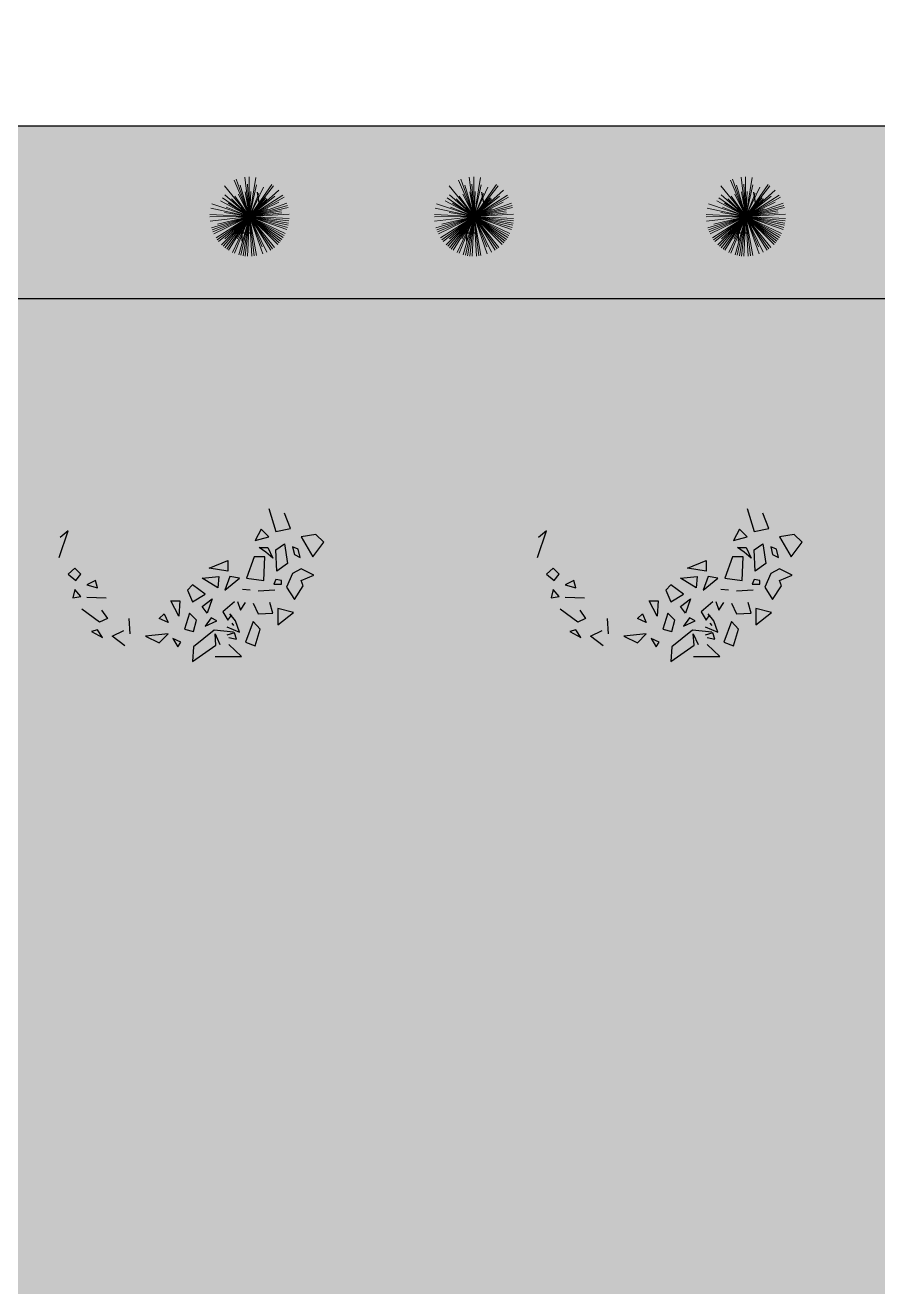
# Model space of a CAD drawing. Header units: millimetres. Extents: x -1544140 to 7445918, y -1294905 to 2019878.
# Drawn here: x 1801706 to 1805004, y 54579 to 59461 of the extents above; entities that cross this region are included whole.
import ezdxf

# ---------------------------------------------------------------- set-up
doc = ezdxf.new("R2010")
doc.units = ezdxf.units.MM
doc.header["$MEASUREMENT"] = 0
doc.layers.add('marc det', color=74, linetype='Continuous', lineweight=18)
picture_1 = doc.add_image_def('image5.png', size_in_pixel=(1482, 826))

msp = doc.modelspace()

# ---------------------------------------------------------------- hatches: boundary and pattern name
at = {"true_color": 0x8dc133, "transparency": 33554687}
h = msp.add_hatch(color=65, dxfattribs=at)
h.dxf.hatch_style = 1
h.paths.add_polyline_path([(1810147.4, 52025.1, -0.388077), (1809423.5, 51209.9), (1801426.5, 51209.9, -0.416277), (1799943.5, 52282.1), (1799943.5, 57426, -0.394381), (1800888.2, 59071.8), (1808831.8, 59071.8, -0.352206), (1810147.4, 58038.5)])
h.paths.add_polyline_path([(1800612.1, 51878.5), (1800612.1, 58403.1), (1809478.7, 58403.1), (1809478.7, 51878.5)], flags=16)
at = {"true_color": 0xb8d93f, "transparency": 33554687}
h = msp.add_hatch(color=63, dxfattribs=at)
h.dxf.hatch_style = 1
h.paths.add_polyline_path([(1809478.7, 57948.7, 0.326949), (1808836.3, 58403.1), (1801005.5, 58403.1, 0.386529), (1800612.1, 57516.1), (1800612.1, 52343.8, 0.417198), (1801362, 51878.5), (1809374.1, 51878.5, 0.351898), (1809478.7, 52018.4)])
at = {"layer": 'marc det'}
for points in [[(1802082, 57948.6), (1801981.5, 57921.6), (1801948.4, 57879.3), (1801887.9, 57794.1), (1801824.1, 57786.6), (1801815.5, 57713.2), (1801840.1, 57682.2), (1801821.6, 57635.5), (1801751.1, 57503.2), (1801773.9, 57457.5), (1801812.7, 57400.6), (1801813.3, 57350.5), (1801736.4, 57321), (1801843.6, 57313.4), (1801830.3, 57264.2), (1801865, 57227.9), (1801869.4, 57182.2), (1801922.2, 57124.4), (1801939.5, 57059.6), (1801988.2, 57022.6), (1802023.6, 57029.6), (1802070.3, 57002.9), (1802091.4, 56942.5), (1802106.3, 56866.5), (1802122.7, 56923.5), (1802173.4, 56969.4), (1802237.1, 56949.6), (1802279.3, 56922), (1802331.1, 56939.4), (1802386.3, 56939.5), (1802421.6, 56899.8), (1802435.6, 56945.6), (1802493.5, 56978.5), (1802553.8, 56976), (1802616.8, 57006.4), (1802635.9, 57049.6), (1802669.3, 57066.9), (1802713.6, 57075.6), (1802729.3, 57136.1), (1802759.2, 57170.7), (1802840.3, 57179.5), (1802902.6, 57166.6), (1802849.5, 57202.8), (1802809.7, 57241.6), (1802811.7, 57277.9), (1802847.9, 57328), (1802877.5, 57387.7), (1802872.4, 57436.9), (1802881, 57557), (1802981.1, 57608.9), (1802858.5, 57601), (1802824.5, 57657), (1802818.8, 57709.7), (1802781.7, 57781.3), (1802737.4, 57819.3), (1802717, 57876.2), (1802671.7, 57896), (1802612.8, 57938.2), (1802564.2, 57933.5), (1802565.5, 58015), (1802513.8, 57951), (1802494.7, 58001.1), (1802469.2, 58014), (1802407.7, 58032), (1802394.9, 58017.3), (1802281.5, 58009.4), (1802250.2, 58028.3), (1802194.7, 58006.6), (1802152.1, 58012.6), (1802108.9, 58068.7), (1802068.8, 58132.5), (1802085.4, 58071.2), (1802102.4, 57984.9)], [(1803932.5, 57948.6), (1803832, 57921.6), (1803799, 57879.3), (1803738.4, 57794.1), (1803674.7, 57786.6), (1803666.1, 57713.2), (1803690.6, 57682.2), (1803672.2, 57635.5), (1803601.6, 57503.2), (1803624.4, 57457.5), (1803663.2, 57400.6), (1803663.9, 57350.5), (1803586.9, 57321), (1803694.2, 57313.4), (1803680.9, 57264.2), (1803715.6, 57227.9), (1803720, 57182.2), (1803772.8, 57124.4), (1803790.1, 57059.6), (1803838.8, 57022.6), (1803874.2, 57029.6), (1803920.8, 57002.9), (1803941.9, 56942.5), (1803956.9, 56866.5), (1803973.2, 56923.5), (1804024, 56969.4), (1804087.7, 56949.6), (1804129.9, 56922), (1804181.6, 56939.4), (1804236.8, 56939.5), (1804272.2, 56899.8), (1804286.2, 56945.6), (1804344.1, 56978.5), (1804404.4, 56976), (1804467.4, 57006.4), (1804486.5, 57049.6), (1804519.9, 57066.9), (1804564.1, 57075.6), (1804579.8, 57136.1), (1804609.8, 57170.7), (1804690.9, 57179.5), (1804753.2, 57166.6), (1804700.1, 57202.8), (1804660.2, 57241.6), (1804662.3, 57277.9), (1804698.4, 57328), (1804728.1, 57387.7), (1804723, 57436.9), (1804731.6, 57557), (1804831.7, 57608.9), (1804709.1, 57601), (1804675.1, 57657), (1804669.3, 57709.7), (1804632.2, 57781.3), (1804588, 57819.3), (1804567.6, 57876.2), (1804522.3, 57896), (1804463.4, 57938.2), (1804414.8, 57933.5), (1804416.1, 58015), (1804364.3, 57951), (1804345.3, 58001.1), (1804319.7, 58014), (1804258.2, 58032), (1804245.5, 58017.3), (1804132.1, 58009.4), (1804100.8, 58028.3), (1804045.3, 58006.6), (1804002.7, 58012.6), (1803959.5, 58068.7), (1803919.3, 58132.5), (1803936, 58071.2), (1803953, 57984.9)]]:
    msp.add_hatch(color=102, dxfattribs=at).paths.add_polyline_path(points)

# ---------------------------------------------------------------- linework, layer by layer
at = {"color": 116, "lineweight": -2, "true_color": 0x136734}
for p, q in [((1802612.4, 58766.5), (1802603.7, 58815.6)), ((1803481.1, 58766.5), (1803472.4, 58815.6)), ((1804532.7, 58766.5), (1804524, 58815.6))]:
    msp.add_line(p, q, dxfattribs=at)
at = {"color": 116, "true_color": 0x136734}
for p, q in [((1802544.1, 58690.7), (1802544.1, 58625.7)), ((1803412.8, 58690.7), (1803412.8, 58625.7)), ((1804464.4, 58690.7), (1804464.4, 58625.7)), ((1802511.6, 58658.2), (1802576.7, 58658.2)), ((1803380.3, 58658.2), (1803445.4, 58658.2)), ((1804431.9, 58658.2), (1804497, 58658.2))]:
    msp.add_line(p, q, dxfattribs=at)
at = {"color": 96}
for p, q in [((1802648.1, 57590.6), (1802674.7, 57501.9)), ((1802731.5, 57513.7), (1802708.8, 57572.8)), ((1804498.7, 57590.6), (1804525.2, 57501.9)), ((1804582.1, 57513.7), (1804559.4, 57572.8)), ((1802617.8, 57510.8), (1802595.1, 57466.4)), ((1802648.1, 57481.2), (1802617.8, 57510.8)), ((1802674.7, 57501.9), (1802731.5, 57513.7)), ((1804468.4, 57510.8), (1804445.7, 57466.4)), ((1804498.7, 57481.2), (1804468.4, 57510.8)), ((1804525.2, 57501.9), (1804582.1, 57513.7)), ((1801837.3, 57401.4), (1801871.4, 57504.9)), ((1801871.4, 57504.9), (1801841.1, 57478.2)), ((1802595.1, 57466.4), (1802648.1, 57481.2)), ((1802830, 57490.1), (1802773.2, 57481.2)), ((1802773.2, 57481.2), (1802818.7, 57404.3)), ((1802818.7, 57404.3), (1802860.4, 57460.5)), ((1802860.4, 57460.5), (1802830, 57490.1)), ((1803687.8, 57401.4), (1803722, 57504.9)), ((1803722, 57504.9), (1803691.6, 57478.2)), ((1804445.7, 57466.4), (1804498.7, 57481.2)), ((1804680.6, 57490.1), (1804623.8, 57481.2)), ((1804623.8, 57481.2), (1804669.2, 57404.3)), ((1804669.2, 57404.3), (1804710.9, 57460.5)), ((1804710.9, 57460.5), (1804680.6, 57490.1)), ((1802610.3, 57439.8), (1802644.4, 57439.8)), ((1802636.8, 57422.1), (1802610.3, 57439.8)), ((1802663.3, 57398.4), (1802636.8, 57422.1)), ((1802644.4, 57439.8), (1802663.3, 57398.4)), ((1802674.7, 57430.9), (1802708.8, 57454.6)), ((1802678.5, 57348.2), (1802674.7, 57430.9)), ((1802708.8, 57454.6), (1802720.1, 57377.8)), ((1802761.8, 57433.9), (1802739.1, 57442.8)), ((1802739.1, 57442.8), (1802746.7, 57413.2)), ((1802746.7, 57413.2), (1802769.4, 57401.4)), ((1802769.4, 57401.4), (1802761.8, 57433.9)), ((1804460.8, 57439.8), (1804494.9, 57439.8)), ((1804487.4, 57422.1), (1804460.8, 57439.8)), ((1804513.9, 57398.4), (1804487.4, 57422.1)), ((1804494.9, 57439.8), (1804513.9, 57398.4)), ((1804525.2, 57430.9), (1804559.4, 57454.6)), ((1804529.1, 57348.2), (1804525.2, 57430.9)), ((1804559.4, 57454.6), (1804570.7, 57377.8)), ((1804612.4, 57433.9), (1804589.7, 57442.8)), ((1804589.7, 57442.8), (1804597.2, 57413.2)), ((1804597.2, 57413.2), (1804620, 57401.4)), ((1804620, 57401.4), (1804612.4, 57433.9)), ((1802417, 57360), (1802489, 57389.6)), ((1802489, 57389.6), (1802489, 57348.2)), ((1802591.3, 57404.3), (1802561, 57321.6)), ((1802633, 57404.3), (1802591.3, 57404.3)), ((1802629.2, 57312.7), (1802633, 57404.3)), ((1802720.1, 57377.8), (1802678.5, 57348.2)), ((1804267.6, 57360), (1804339.6, 57389.6)), ((1804339.6, 57389.6), (1804339.6, 57348.2)), ((1804441.9, 57404.3), (1804411.6, 57321.6)), ((1804483.6, 57404.3), (1804441.9, 57404.3)), ((1804479.8, 57312.7), (1804483.6, 57404.3)), ((1804570.7, 57377.8), (1804529.1, 57348.2)), ((1801897.9, 57360), (1801871.4, 57336.4)), ((1801871.4, 57336.4), (1801901.7, 57312.7)), ((1801920.7, 57336.4), (1801897.9, 57360)), ((1801901.7, 57312.7), (1801920.7, 57336.4)), ((1801977.5, 57312.7), (1801943.4, 57295)), ((1801985.1, 57283.2), (1801977.5, 57312.7)), ((1802390.5, 57321.6), (1802454.9, 57327.5)), ((1802451.1, 57283.2), (1802390.5, 57321.6)), ((1802489, 57348.2), (1802417, 57360)), ((1802454.9, 57327.5), (1802451.1, 57283.2)), ((1802496.6, 57327.5), (1802477.7, 57274.3)), ((1802477.7, 57274.3), (1802534.5, 57321.6)), ((1802534.5, 57321.6), (1802496.6, 57327.5)), ((1802561, 57321.6), (1802629.2, 57312.7)), ((1802674.7, 57315.7), (1802667.1, 57297.9)), ((1802697.4, 57312.7), (1802674.7, 57315.7)), ((1802697.4, 57297.9), (1802697.4, 57312.7)), ((1802739.1, 57339.3), (1802716.4, 57286.1)), ((1802773.2, 57357), (1802739.1, 57339.3)), ((1802822.4, 57333.4), (1802773.2, 57357)), ((1802773.2, 57312.7), (1802822.4, 57333.4)), ((1802780.8, 57292.1), (1802773.2, 57312.7)), ((1803748.5, 57360), (1803722, 57336.4)), ((1803722, 57336.4), (1803752.3, 57312.7)), ((1803771.2, 57336.4), (1803748.5, 57360)), ((1803752.3, 57312.7), (1803771.2, 57336.4)), ((1803828, 57312.7), (1803794, 57295)), ((1803835.6, 57283.2), (1803828, 57312.7)), ((1804241.1, 57321.6), (1804305.5, 57327.5)), ((1804301.7, 57283.2), (1804241.1, 57321.6)), ((1804339.6, 57348.2), (1804267.6, 57360)), ((1804305.5, 57327.5), (1804301.7, 57283.2)), ((1804347.2, 57327.5), (1804328.2, 57274.3)), ((1804328.2, 57274.3), (1804385.1, 57321.6)), ((1804385.1, 57321.6), (1804347.2, 57327.5)), ((1804411.6, 57321.6), (1804479.8, 57312.7)), ((1804525.2, 57315.7), (1804517.7, 57297.9)), ((1804548, 57312.7), (1804525.2, 57315.7)), ((1804548, 57297.9), (1804548, 57312.7)), ((1804589.7, 57339.3), (1804566.9, 57286.1)), ((1804623.8, 57357), (1804589.7, 57339.3)), ((1804673, 57333.4), (1804623.8, 57357)), ((1804623.8, 57312.7), (1804673, 57333.4)), ((1804631.4, 57292.1), (1804623.8, 57312.7)), ((1801897.9, 57277.3), (1801890.3, 57244.8)), ((1801920.7, 57250.7), (1801897.9, 57277.3)), ((1801943.4, 57295), (1801985.1, 57283.2)), ((1802352.6, 57295), (1802333.7, 57274.3)), ((1802333.7, 57274.3), (1802352.6, 57230)), ((1802401.9, 57259.5), (1802352.6, 57295)), ((1802576.2, 57274.3), (1802545.8, 57277.3)), ((1802670.9, 57274.3), (1802606.5, 57271.3)), ((1802667.1, 57297.9), (1802697.4, 57297.9)), ((1802716.4, 57286.1), (1802746.7, 57238.8)), ((1802746.7, 57238.8), (1802780.8, 57292.1)), ((1803748.5, 57277.3), (1803740.9, 57244.8)), ((1803771.2, 57250.7), (1803748.5, 57277.3)), ((1803794, 57295), (1803835.6, 57283.2)), ((1804203.2, 57295), (1804184.2, 57274.3)), ((1804184.2, 57274.3), (1804203.2, 57230)), ((1804252.4, 57259.5), (1804203.2, 57295)), ((1804426.7, 57274.3), (1804396.4, 57277.3)), ((1804521.4, 57274.3), (1804457.1, 57271.3)), ((1804517.7, 57297.9), (1804548, 57297.9)), ((1804566.9, 57286.1), (1804597.2, 57238.8)), ((1804597.2, 57238.8), (1804631.4, 57292.1)), ((1801890.3, 57244.8), (1801920.7, 57250.7)), ((1801943.4, 57247.7), (1802019.2, 57244.8)), ((1802299.5, 57173.8), (1802269.2, 57232.9)), ((1802269.2, 57232.9), (1802303.4, 57232.9)), ((1802303.4, 57232.9), (1802299.5, 57173.8)), ((1802352.6, 57230), (1802401.9, 57259.5)), ((1802390.5, 57212.2), (1802428.4, 57241.8)), ((1802428.4, 57241.8), (1802409.5, 57185.6)), ((1802515.5, 57230), (1802470.1, 57191.5)), ((1802527.1, 57230.4), (1802538.5, 57197.9)), ((1802538.5, 57197.9), (1802557.5, 57227.4)), ((1802587.8, 57224.5), (1802606.7, 57183.1)), ((1802663.5, 57186.1), (1802652.1, 57227.4)), ((1803740.9, 57244.8), (1803771.2, 57250.7)), ((1803794, 57247.7), (1803869.7, 57244.8)), ((1804150.1, 57173.8), (1804119.8, 57232.9)), ((1804119.8, 57232.9), (1804153.9, 57232.9)), ((1804153.9, 57232.9), (1804150.1, 57173.8)), ((1804203.2, 57230), (1804252.4, 57259.5)), ((1804241.1, 57212.2), (1804278.9, 57241.8)), ((1804278.9, 57241.8), (1804260, 57185.6)), ((1804366.1, 57230), (1804320.6, 57191.5)), ((1804377.7, 57230.4), (1804389, 57197.9)), ((1804389, 57197.9), (1804408, 57227.4)), ((1804438.3, 57224.5), (1804457.2, 57183.1)), ((1804514.1, 57186.1), (1804502.7, 57227.4)), ((1801992.9, 57150.6), (1801924.7, 57200.8)), ((1802000.4, 57197.9), (1802023.2, 57165.3)), ((1802223.8, 57165), (1802242.7, 57182.7)), ((1802242.7, 57182.7), (1802257.9, 57150.2)), ((1802341.2, 57185.6), (1802322.3, 57123.6)), ((1802367.8, 57159.1), (1802341.2, 57185.6)), ((1802409.5, 57185.6), (1802390.5, 57212.2)), ((1802424.6, 57167.9), (1802401.9, 57135.4)), ((1802447.3, 57156.1), (1802424.6, 57167.9)), ((1802470.1, 57191.5), (1802489, 57159.1)), ((1802489, 57159.1), (1802504.2, 57179.7)), ((1802519.5, 57156.5), (1802496.8, 57183.1)), ((1802606.7, 57183.1), (1802663.5, 57186.1)), ((1802742.9, 57188.6), (1802682.3, 57203.4)), ((1802682.3, 57203.4), (1802682.3, 57141.3)), ((1802682.3, 57141.3), (1802742.9, 57188.6)), ((1803843.4, 57150.6), (1803775.2, 57200.8)), ((1803851, 57197.9), (1803873.7, 57165.3)), ((1804074.3, 57165), (1804093.3, 57182.7)), ((1804093.3, 57182.7), (1804108.4, 57150.2)), ((1804191.8, 57185.6), (1804172.9, 57123.6)), ((1804218.3, 57159.1), (1804191.8, 57185.6)), ((1804260, 57185.6), (1804241.1, 57212.2)), ((1804275.2, 57167.9), (1804252.4, 57135.4)), ((1804297.9, 57156.1), (1804275.2, 57167.9)), ((1804320.6, 57191.5), (1804339.6, 57159.1)), ((1804339.6, 57159.1), (1804354.8, 57179.7)), ((1804370.1, 57156.5), (1804347.4, 57183.1)), ((1804457.2, 57183.1), (1804514.1, 57186.1)), ((1804593.4, 57188.6), (1804532.8, 57203.4)), ((1804532.8, 57203.4), (1804532.8, 57141.3)), ((1804532.8, 57141.3), (1804593.4, 57188.6)), ((1801985.3, 57121), (1801962.5, 57115.1)), ((1802004.2, 57091.5), (1801985.3, 57121)), ((1802023.2, 57165.3), (1801992.9, 57150.6)), ((1802042.1, 57097.4), (1802087.6, 57118.1)), ((1802106.3, 57165), (1802110.1, 57105.8)), ((1802257.9, 57150.2), (1802223.8, 57165)), ((1802322.3, 57123.6), (1802356.4, 57114.7)), ((1802356.4, 57114.7), (1802367.8, 57159.1)), ((1802436, 57120.6), (1802356.4, 57055.6)), ((1802401.9, 57135.4), (1802447.3, 57156.1)), ((1802511.8, 57111.8), (1802436, 57120.6)), ((1802485.5, 57132.8), (1802534.7, 57112.2)), ((1802504.2, 57147.2), (1802511.8, 57138.3)), ((1802534.7, 57112.2), (1802519.5, 57156.5)), ((1802587.8, 57153.5), (1802557.5, 57073.7)), ((1802614.3, 57124), (1802587.8, 57153.5)), ((1802595.3, 57059), (1802614.3, 57124)), ((1803835.8, 57121), (1803813.1, 57115.1)), ((1803854.8, 57091.5), (1803835.8, 57121)), ((1803873.7, 57165.3), (1803843.4, 57150.6)), ((1803892.7, 57097.4), (1803938.1, 57118.1)), ((1803956.9, 57165), (1803960.6, 57105.8)), ((1804108.4, 57150.2), (1804074.3, 57165)), ((1804172.9, 57123.6), (1804206.9, 57114.7)), ((1804206.9, 57114.7), (1804218.3, 57159.1)), ((1804286.5, 57120.6), (1804206.9, 57055.6)), ((1804252.4, 57135.4), (1804297.9, 57156.1)), ((1804362.3, 57111.8), (1804286.5, 57120.6)), ((1804336, 57132.8), (1804385.2, 57112.2)), ((1804354.8, 57147.2), (1804362.3, 57138.3)), ((1804385.2, 57112.2), (1804370.1, 57156.5)), ((1804438.3, 57153.5), (1804408, 57073.7)), ((1804464.8, 57124), (1804438.3, 57153.5)), ((1804445.9, 57059), (1804464.8, 57124)), ((1801962.5, 57115.1), (1802004.2, 57091.5)), ((1802091.3, 57059), (1802042.1, 57097.4)), ((1802257.9, 57105.8), (1802170.7, 57097)), ((1802170.7, 57097), (1802223.8, 57070.4)), ((1802223.8, 57070.4), (1802257.9, 57105.8)), ((1802307.2, 57073.3), (1802276.8, 57088.1)), ((1802276.8, 57088.1), (1802295.8, 57055.6)), ((1802295.8, 57055.6), (1802307.2, 57073.3)), ((1802443.5, 57061.5), (1802439.8, 57105.8)), ((1802439.8, 57105.8), (1802458.7, 57064.5)), ((1802515.8, 57109.2), (1802485.5, 57100.3)), ((1802493, 57091.5), (1802523.3, 57085.5)), ((1802523.3, 57085.5), (1802515.8, 57109.2)), ((1802557.5, 57073.7), (1802595.3, 57059)), ((1803813.1, 57115.1), (1803854.8, 57091.5)), ((1803941.9, 57059), (1803892.7, 57097.4)), ((1804108.4, 57105.8), (1804021.3, 57097)), ((1804021.3, 57097), (1804074.3, 57070.4)), ((1804074.3, 57070.4), (1804108.4, 57105.8)), ((1804157.7, 57073.3), (1804127.4, 57088.1)), ((1804127.4, 57088.1), (1804146.3, 57055.6)), ((1804146.3, 57055.6), (1804157.7, 57073.3)), ((1804294.1, 57061.5), (1804290.3, 57105.8)), ((1804290.3, 57105.8), (1804309.2, 57064.5)), ((1804366.3, 57109.2), (1804336, 57100.3)), ((1804343.6, 57091.5), (1804373.9, 57085.5)), ((1804373.9, 57085.5), (1804366.3, 57109.2)), ((1804408, 57073.7), (1804445.9, 57059)), ((1802352.6, 56999.4), (1802443.5, 57061.5)), ((1802356.4, 57055.6), (1802352.6, 56999.4)), ((1802542.3, 57017.6), (1802493, 57064.9)), ((1804203.2, 56999.4), (1804294.1, 57061.5)), ((1804206.9, 57055.6), (1804203.2, 56999.4)), ((1804392.8, 57017.6), (1804343.6, 57064.9)), ((1802440, 57017.6), (1802542.3, 57017.6)), ((1804290.5, 57017.6), (1804392.8, 57017.6))]:
    msp.add_line(p, q, dxfattribs=at)
for points in [[(1800888.2, 59071.8), (1808862.5, 59071.8)], [(1801005.5, 58403.1), (1808862.5, 58403.1)]]:
    msp.add_lwpolyline(points)
at = {"layer": 'marc det', "color": 116, "true_color": 0x136734}
for p, q in [((1802573.1, 58720.4), (1802476.8, 58839.8)), ((1802573.1, 58720.4), (1802513.6, 58861.8)), ((1802573.1, 58720.4), (1802521.6, 58864.9)), ((1802573.1, 58720.4), (1802537.4, 58841.7)), ((1802573.1, 58720.4), (1802555, 58872.7)), ((1802573.1, 58720.4), (1802565.3, 58846.4)), ((1802571.7, 58718.8), (1802659.7, 58844.4)), ((1802659.7, 58844.4), (1802571.7, 58718.8)), ((1802571.7, 58718.8), (1802666.6, 58839.2)), ((1802573.1, 58720.4), (1802572.2, 58873.8)), ((1802573.1, 58720.4), (1802597.9, 58871.8)), ((1802573.1, 58720.4), (1802600.4, 58843.5)), ((1802573.1, 58720.4), (1802627.1, 58834.2)), ((1803441.8, 58720.4), (1803345.5, 58839.8)), ((1803441.8, 58720.4), (1803382.3, 58861.8)), ((1803441.8, 58720.4), (1803390.3, 58864.9)), ((1803441.8, 58720.4), (1803406.1, 58841.7)), ((1803441.8, 58720.4), (1803423.7, 58872.7)), ((1803441.8, 58720.4), (1803434, 58846.4)), ((1803440.4, 58718.8), (1803528.4, 58844.4)), ((1803528.4, 58844.4), (1803440.4, 58718.8)), ((1803440.4, 58718.8), (1803535.3, 58839.2)), ((1803441.8, 58720.4), (1803440.9, 58873.8)), ((1803441.8, 58720.4), (1803466.6, 58871.8)), ((1803441.8, 58720.4), (1803469.1, 58843.5)), ((1803441.8, 58720.4), (1803495.8, 58834.2)), ((1804493.4, 58720.4), (1804397.1, 58839.8)), ((1804493.4, 58720.4), (1804433.9, 58861.8)), ((1804493.4, 58720.4), (1804441.9, 58864.9)), ((1804493.4, 58720.4), (1804457.7, 58841.7)), ((1804493.4, 58720.4), (1804475.3, 58872.7)), ((1804493.4, 58720.4), (1804485.6, 58846.4)), ((1804492, 58718.8), (1804580, 58844.4)), ((1804580, 58844.4), (1804492, 58718.8)), ((1804492, 58718.8), (1804586.9, 58839.2)), ((1804493.4, 58720.4), (1804492.5, 58873.8)), ((1804493.4, 58720.4), (1804518.2, 58871.8)), ((1804493.4, 58720.4), (1804520.7, 58843.5)), ((1804493.4, 58720.4), (1804547.4, 58834.2)), ((1802573.1, 58720.4), (1802461.5, 58781.2)), ((1802573.1, 58720.4), (1802469.1, 58793.3)), ((1802469.1, 58793.3), (1802573.1, 58720.4)), ((1802573.1, 58720.4), (1802478, 58804.4)), ((1802573.1, 58720.4), (1802503.8, 58789)), ((1802573.1, 58720.4), (1802516.3, 58799.5)), ((1802573.1, 58720.4), (1802530.4, 58807.8)), ((1802573.1, 58720.4), (1802556.3, 58815.9)), ((1802573.1, 58720.4), (1802686.9, 58823.3)), ((1802573.1, 58720.4), (1802578, 58817.1)), ((1802573.1, 58720.4), (1802609.6, 58809.9)), ((1802573.1, 58720.4), (1802702.5, 58802.8)), ((1802573.1, 58720.4), (1802671.1, 58799.5)), ((1802573.1, 58720.4), (1802706.9, 58795.4)), ((1802573.1, 58720.4), (1802637, 58792.8)), ((1802573.1, 58720.4), (1802641, 58789.1)), ((1803441.8, 58720.4), (1803330.2, 58781.2)), ((1803441.8, 58720.4), (1803337.8, 58793.3)), ((1803337.8, 58793.3), (1803441.8, 58720.4)), ((1803441.8, 58720.4), (1803346.7, 58804.4)), ((1803441.8, 58720.4), (1803372.5, 58789)), ((1803441.8, 58720.4), (1803385, 58799.5)), ((1803441.8, 58720.4), (1803399.1, 58807.8)), ((1803441.8, 58720.4), (1803425, 58815.9)), ((1803441.8, 58720.4), (1803555.6, 58823.3)), ((1803441.8, 58720.4), (1803446.7, 58817.1)), ((1803441.8, 58720.4), (1803478.3, 58809.9)), ((1803441.8, 58720.4), (1803571.2, 58802.8)), ((1803441.8, 58720.4), (1803539.8, 58799.5)), ((1803441.8, 58720.4), (1803575.6, 58795.4)), ((1803441.8, 58720.4), (1803505.7, 58792.8)), ((1803441.8, 58720.4), (1803509.7, 58789.1)), ((1804493.4, 58720.4), (1804381.8, 58781.2)), ((1804493.4, 58720.4), (1804389.4, 58793.3)), ((1804389.4, 58793.3), (1804493.4, 58720.4)), ((1804493.4, 58720.4), (1804398.3, 58804.4)), ((1804493.4, 58720.4), (1804424.1, 58789)), ((1804493.4, 58720.4), (1804436.6, 58799.5)), ((1804493.4, 58720.4), (1804450.7, 58807.8)), ((1804493.4, 58720.4), (1804476.6, 58815.9)), ((1804493.4, 58720.4), (1804607.2, 58823.3)), ((1804493.4, 58720.4), (1804498.3, 58817.1)), ((1804493.4, 58720.4), (1804529.9, 58809.9)), ((1804493.4, 58720.4), (1804622.8, 58802.8)), ((1804493.4, 58720.4), (1804591.4, 58799.5)), ((1804493.4, 58720.4), (1804627.2, 58795.4)), ((1804493.4, 58720.4), (1804557.3, 58792.8)), ((1804493.4, 58720.4), (1804561.3, 58789.1)), ((1802573.1, 58720.4), (1802423.4, 58753.7)), ((1802573.1, 58720.4), (1802428.1, 58770.2)), ((1802573.1, 58720.4), (1802476.4, 58736.3)), ((1802573.1, 58720.4), (1802482.5, 58757.3)), ((1802573.1, 58720.4), (1802490.1, 58771.9)), ((1802573.1, 58720.4), (1802686.2, 58775.7)), ((1802573.1, 58720.4), (1802717.6, 58771.9)), ((1802573.1, 58720.4), (1802720.2, 58763.8)), ((1802573.1, 58720.4), (1802722.4, 58755.4)), ((1802573.1, 58720.4), (1802643.8, 58750.2)), ((1802573.1, 58720.4), (1802697.2, 58742.3)), ((1802573.1, 58720.4), (1802698.3, 58735.3)), ((1802573.1, 58720.4), (1802726.2, 58729.9)), ((1803441.8, 58720.4), (1803292.1, 58753.7)), ((1803441.8, 58720.4), (1803296.8, 58770.2)), ((1803441.8, 58720.4), (1803345.1, 58736.3)), ((1803441.8, 58720.4), (1803351.2, 58757.3)), ((1803441.8, 58720.4), (1803358.8, 58771.9)), ((1803441.8, 58720.4), (1803554.9, 58775.7)), ((1803441.8, 58720.4), (1803586.3, 58771.9)), ((1803441.8, 58720.4), (1803588.9, 58763.8)), ((1803441.8, 58720.4), (1803591.1, 58755.4)), ((1803441.8, 58720.4), (1803512.5, 58750.2)), ((1803441.8, 58720.4), (1803565.9, 58742.3)), ((1803441.8, 58720.4), (1803567, 58735.3)), ((1803441.8, 58720.4), (1803594.9, 58729.9)), ((1804493.4, 58720.4), (1804343.7, 58753.7)), ((1804493.4, 58720.4), (1804348.4, 58770.2)), ((1804493.4, 58720.4), (1804396.7, 58736.3)), ((1804493.4, 58720.4), (1804402.8, 58757.3)), ((1804493.4, 58720.4), (1804410.4, 58771.9)), ((1804493.4, 58720.4), (1804606.5, 58775.7)), ((1804493.4, 58720.4), (1804637.9, 58771.9)), ((1804493.4, 58720.4), (1804640.5, 58763.8)), ((1804493.4, 58720.4), (1804642.7, 58755.4)), ((1804493.4, 58720.4), (1804564.1, 58750.2)), ((1804493.4, 58720.4), (1804617.5, 58742.3)), ((1804493.4, 58720.4), (1804618.6, 58735.3)), ((1804493.4, 58720.4), (1804646.5, 58729.9)), ((1802573.1, 58720.4), (1802419.8, 58719.5)), ((1802573.1, 58720.4), (1802419.9, 58728.1)), ((1802573.1, 58720.4), (1802420.8, 58702.3)), ((1802573.1, 58720.4), (1802426, 58677.1)), ((1802573.1, 58720.4), (1802428.7, 58668.9)), ((1802573.1, 58720.4), (1802431.8, 58660.9)), ((1802573.1, 58720.4), (1802435.3, 58653.1)), ((1802573.1, 58720.4), (1802443.8, 58638.1)), ((1802573.1, 58720.4), (1802448.6, 58630.9)), ((1802573.1, 58720.4), (1802448.9, 58691.3)), ((1802573.1, 58720.4), (1802453.8, 58624.1)), ((1802573.1, 58720.4), (1802465.3, 58611.3)), ((1802573.1, 58720.4), (1802471.6, 58605.5)), ((1802573.1, 58720.4), (1802478.2, 58599.9)), ((1802573.1, 58720.4), (1802478.4, 58634.8)), ((1802485.1, 58594.8), (1802573.1, 58720.4)), ((1802573.1, 58720.4), (1802485.1, 58594.8)), ((1802573.1, 58720.4), (1802492.3, 58590.1)), ((1802573.1, 58720.4), (1802507.4, 58581.9)), ((1802573.1, 58720.4), (1802515.3, 58578.4)), ((1802573.1, 58720.4), (1802526.1, 58634.1)), ((1802573.1, 58720.4), (1802531.5, 58572.8)), ((1802573.1, 58720.4), (1802539.9, 58570.7)), ((1802573.1, 58720.4), (1802548.3, 58569.1)), ((1802573.1, 58720.4), (1802556.9, 58567.9)), ((1802573.1, 58720.4), (1802565.4, 58567.2)), ((1802573.1, 58720.4), (1802726.3, 58712.7)), ((1802573.1, 58720.4), (1802624.6, 58576)), ((1802573.1, 58720.4), (1802591.2, 58568.1)), ((1802573.1, 58720.4), (1802599.7, 58569.4)), ((1802573.1, 58720.4), (1802582.6, 58567.4)), ((1802573.1, 58720.4), (1802622.4, 58603.3)), ((1802573.1, 58720.4), (1802640.5, 58582.6)), ((1802573.1, 58720.4), (1802655.5, 58591.1)), ((1802573.1, 58720.4), (1802662.6, 58595.9)), ((1802573.1, 58720.4), (1802669.5, 58601.1)), ((1802573.1, 58720.4), (1802682.2, 58612.6)), ((1802573.1, 58720.4), (1802688.1, 58618.9)), ((1802573.1, 58720.4), (1802693.6, 58625.5)), ((1802698.7, 58632.4), (1802573.1, 58720.4)), ((1802573.1, 58720.4), (1802703.5, 58639.6)), ((1802573.1, 58720.4), (1802707.8, 58647)), ((1802573.1, 58720.4), (1802711.7, 58654.7)), ((1802573.1, 58720.4), (1802722.8, 58687.2)), ((1802573.1, 58720.4), (1802724.5, 58695.6)), ((1802573.1, 58720.4), (1802725.6, 58704.2)), ((1802573.1, 58720.4), (1802718.2, 58670.6)), ((1802573.1, 58720.4), (1802720.7, 58678.8)), ((1803441.8, 58720.4), (1803288.5, 58719.5)), ((1803441.8, 58720.4), (1803288.6, 58728.1)), ((1803441.8, 58720.4), (1803289.5, 58702.3)), ((1803441.8, 58720.4), (1803294.7, 58677.1)), ((1803441.8, 58720.4), (1803297.4, 58668.9)), ((1803441.8, 58720.4), (1803300.5, 58660.9)), ((1803441.8, 58720.4), (1803304, 58653.1)), ((1803441.8, 58720.4), (1803312.5, 58638.1)), ((1803441.8, 58720.4), (1803317.3, 58630.9)), ((1803441.8, 58720.4), (1803317.6, 58691.3)), ((1803441.8, 58720.4), (1803322.5, 58624.1)), ((1803441.8, 58720.4), (1803334, 58611.3)), ((1803441.8, 58720.4), (1803340.3, 58605.5)), ((1803441.8, 58720.4), (1803346.9, 58599.9)), ((1803441.8, 58720.4), (1803347.1, 58634.8)), ((1803353.8, 58594.8), (1803441.8, 58720.4)), ((1803441.8, 58720.4), (1803353.8, 58594.8)), ((1803441.8, 58720.4), (1803361, 58590.1)), ((1803441.8, 58720.4), (1803376.1, 58581.9)), ((1803441.8, 58720.4), (1803384, 58578.4)), ((1803441.8, 58720.4), (1803394.8, 58634.1)), ((1803441.8, 58720.4), (1803400.2, 58572.8)), ((1803441.8, 58720.4), (1803408.6, 58570.7)), ((1803441.8, 58720.4), (1803417, 58569.1)), ((1803441.8, 58720.4), (1803425.6, 58567.9)), ((1803441.8, 58720.4), (1803434.1, 58567.2)), ((1803441.8, 58720.4), (1803595, 58712.7)), ((1803441.8, 58720.4), (1803493.3, 58576)), ((1803441.8, 58720.4), (1803459.9, 58568.1)), ((1803441.8, 58720.4), (1803468.4, 58569.4)), ((1803441.8, 58720.4), (1803451.3, 58567.4)), ((1803441.8, 58720.4), (1803491.1, 58603.3)), ((1803441.8, 58720.4), (1803509.2, 58582.6)), ((1803441.8, 58720.4), (1803524.2, 58591.1)), ((1803441.8, 58720.4), (1803531.3, 58595.9)), ((1803441.8, 58720.4), (1803538.2, 58601.1)), ((1803441.8, 58720.4), (1803550.9, 58612.6)), ((1803441.8, 58720.4), (1803556.8, 58618.9)), ((1803441.8, 58720.4), (1803562.3, 58625.5)), ((1803567.4, 58632.4), (1803441.8, 58720.4)), ((1803441.8, 58720.4), (1803572.2, 58639.6)), ((1803441.8, 58720.4), (1803576.5, 58647)), ((1803441.8, 58720.4), (1803580.4, 58654.7)), ((1803441.8, 58720.4), (1803591.5, 58687.2)), ((1803441.8, 58720.4), (1803593.2, 58695.6)), ((1803441.8, 58720.4), (1803594.3, 58704.2)), ((1803441.8, 58720.4), (1803586.9, 58670.6)), ((1803441.8, 58720.4), (1803589.4, 58678.8)), ((1804493.4, 58720.4), (1804340.1, 58719.5)), ((1804493.4, 58720.4), (1804340.2, 58728.1)), ((1804493.4, 58720.4), (1804341.1, 58702.3)), ((1804493.4, 58720.4), (1804346.3, 58677.1)), ((1804493.4, 58720.4), (1804349, 58668.9)), ((1804493.4, 58720.4), (1804352.1, 58660.9)), ((1804493.4, 58720.4), (1804355.6, 58653.1)), ((1804493.4, 58720.4), (1804364.1, 58638.1)), ((1804493.4, 58720.4), (1804368.9, 58630.9)), ((1804493.4, 58720.4), (1804369.2, 58691.3)), ((1804493.4, 58720.4), (1804374.1, 58624.1)), ((1804493.4, 58720.4), (1804385.6, 58611.3)), ((1804493.4, 58720.4), (1804391.9, 58605.5)), ((1804493.4, 58720.4), (1804398.5, 58599.9)), ((1804493.4, 58720.4), (1804398.7, 58634.8)), ((1804405.4, 58594.8), (1804493.4, 58720.4)), ((1804493.4, 58720.4), (1804405.4, 58594.8)), ((1804493.4, 58720.4), (1804412.6, 58590.1)), ((1804493.4, 58720.4), (1804427.7, 58581.9)), ((1804493.4, 58720.4), (1804435.6, 58578.4)), ((1804493.4, 58720.4), (1804446.4, 58634.1)), ((1804493.4, 58720.4), (1804451.8, 58572.8)), ((1804493.4, 58720.4), (1804460.2, 58570.7)), ((1804493.4, 58720.4), (1804468.6, 58569.1)), ((1804493.4, 58720.4), (1804477.2, 58567.9)), ((1804493.4, 58720.4), (1804485.7, 58567.2)), ((1804493.4, 58720.4), (1804646.6, 58712.7)), ((1804493.4, 58720.4), (1804544.9, 58576)), ((1804493.4, 58720.4), (1804511.5, 58568.1)), ((1804493.4, 58720.4), (1804520, 58569.4)), ((1804493.4, 58720.4), (1804502.9, 58567.4)), ((1804493.4, 58720.4), (1804542.7, 58603.3)), ((1804493.4, 58720.4), (1804560.8, 58582.6)), ((1804493.4, 58720.4), (1804575.8, 58591.1)), ((1804493.4, 58720.4), (1804582.9, 58595.9)), ((1804493.4, 58720.4), (1804589.8, 58601.1)), ((1804493.4, 58720.4), (1804602.5, 58612.6)), ((1804493.4, 58720.4), (1804608.4, 58618.9)), ((1804493.4, 58720.4), (1804613.9, 58625.5)), ((1804619, 58632.4), (1804493.4, 58720.4)), ((1804493.4, 58720.4), (1804623.8, 58639.6)), ((1804493.4, 58720.4), (1804628.1, 58647)), ((1804493.4, 58720.4), (1804632, 58654.7)), ((1804493.4, 58720.4), (1804643.1, 58687.2)), ((1804493.4, 58720.4), (1804644.8, 58695.6)), ((1804493.4, 58720.4), (1804645.9, 58704.2)), ((1804493.4, 58720.4), (1804638.5, 58670.6)), ((1804493.4, 58720.4), (1804641, 58678.8))]:
    msp.add_line(p, q, dxfattribs=at)

# ---------------------------------------------------------------- pictures from other files: only their frames are drawn
image = msp.add_image(picture_1, insert=(1748459.4, -24499.6), size_in_units=(203261.5, 113288.8))
image.dxf.flags = 7

doc.saveas('drawing.dxf')
